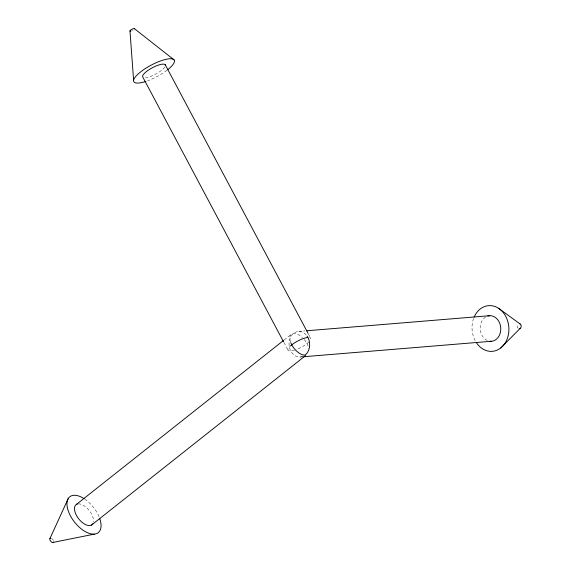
<?xml version="1.0" encoding="UTF-8"?>
<svg xmlns="http://www.w3.org/2000/svg" width="571" height="571" viewBox="0 0 571 571"><rect width="100%" height="100%" fill="white"/><g stroke="black" fill="none" stroke-linecap="round" stroke-linejoin="round"><path stroke-width="0.43" stroke-dasharray="2.85 2.14" d="M284.115 339.988L291.81 333.899M298.633 331.437L304.857 330.923M300.075 357.025L302.744 356.811M308.468 334.114L310.567 338.053M283.958 342.536L288.141 350.416M518.268 328.361A2.52 2.027 85.3 0 1 518.018 324M487.191 340.487A12.819 10.307 85.3 0 1 480.168 328.939A12.819 10.307 85.3 0 1 485.857 316.848M302.716 356.482A12.819 10.307 85.3 0 1 289.219 341.344A12.819 10.307 85.3 0 1 306.127 334.877M290.525 342.022A12.819 6.716 51.6 0 1 292.416 333.614A12.819 6.716 51.6 0 1 302.466 337.682M304.165 339.495A12.819 6.716 51.6 0 1 308.725 348.481M475.165 340.616A22.919 18.429 85.3 0 1 473.58 318.497M308.904 341.872A12.819 3.597 -28 0 1 295.742 349.787M294.35 350.251A12.819 3.597 -28 0 1 289.804 346.59M309.589 337.525A12.819 3.597 -28 0 1 310.781 338.996M164.883 66.985A12.819 3.597 -28 0 1 145.469 77.685M167.032 70.247A22.919 6.431 -28 0 1 147.568 80.846M133.221 30.106A2.52 0.707 -28 0 1 132.665 30.441M132.079 30.741A2.52 0.707 -28 0 1 131.501 30.977M78.234 503.858A12.819 6.716 51.6 0 1 88.812 509.989A12.819 6.716 51.6 0 1 93.466 521.958M84.829 499.125A22.919 12.012 51.6 0 1 99.797 518.668M51.447 538.403A2.52 1.32 51.6 0 1 53.546 541.272"/><path stroke-width="0.86" d="M49.948 538.524L68.27 498.462M500.796 347.925L520.288 328.275M76.464 504.393L283.416 340.544M91.553 525.049L305.499 355.669M52.818 542.45L94.336 534.142M306.634 330.78L489.747 315.706M303.629 356.732L491.188 341.294M498.554 308.297L520.045 323.914M134.413 28.664L174.069 59.862M165.24 64.73L308.055 333.328M283.537 341.751L142.814 77.092A12.819 3.597 -28 0 1 153.214 67.285A12.819 3.597 -28 0 1 165.447 65.679M129.967 30.913L133.607 80.268M474.18 316.991A22.919 18.429 85.3 0 1 501.124 310.296A22.919 18.429 85.3 0 1 504.093 344.534A22.919 18.429 85.3 0 1 476.414 342.714M519.539 323.686A2.52 2.027 85.3 0 1 521.18 326.055A2.52 2.027 85.3 0 1 519.817 328.546M487.748 316.034A12.819 10.307 85.3 0 1 500.738 327.64A12.819 10.307 85.3 0 1 489.839 341.244M307.084 336.098A12.819 10.307 85.3 0 1 305.128 355.098A12.819 6.716 51.6 0 1 290.775 342.721M290.389 346.026A12.819 3.597 -28 0 1 307.912 337.454M145.905 81.417A22.919 6.431 -28 0 1 136.626 75.458A22.919 6.431 -28 0 1 167.203 59.084A22.919 6.431 -28 0 1 167.61 69.79M130.531 31.212A2.52 0.707 -28 0 1 131.473 29.485A2.52 0.707 -28 0 1 134.456 28.857M99.797 518.668A22.919 12.012 51.6 0 1 88.355 533.093A22.919 12.012 51.6 0 1 67.085 505.977A22.919 12.012 51.6 0 1 84.08 498.633M53.41 542.1A2.52 1.32 51.6 0 1 50.533 540.987A2.52 1.32 51.6 0 1 50.548 538.175M92.809 523.814A12.819 6.716 51.6 0 1 78.498 518.582A12.819 6.716 51.6 0 1 77.592 503.95"/></g></svg>
